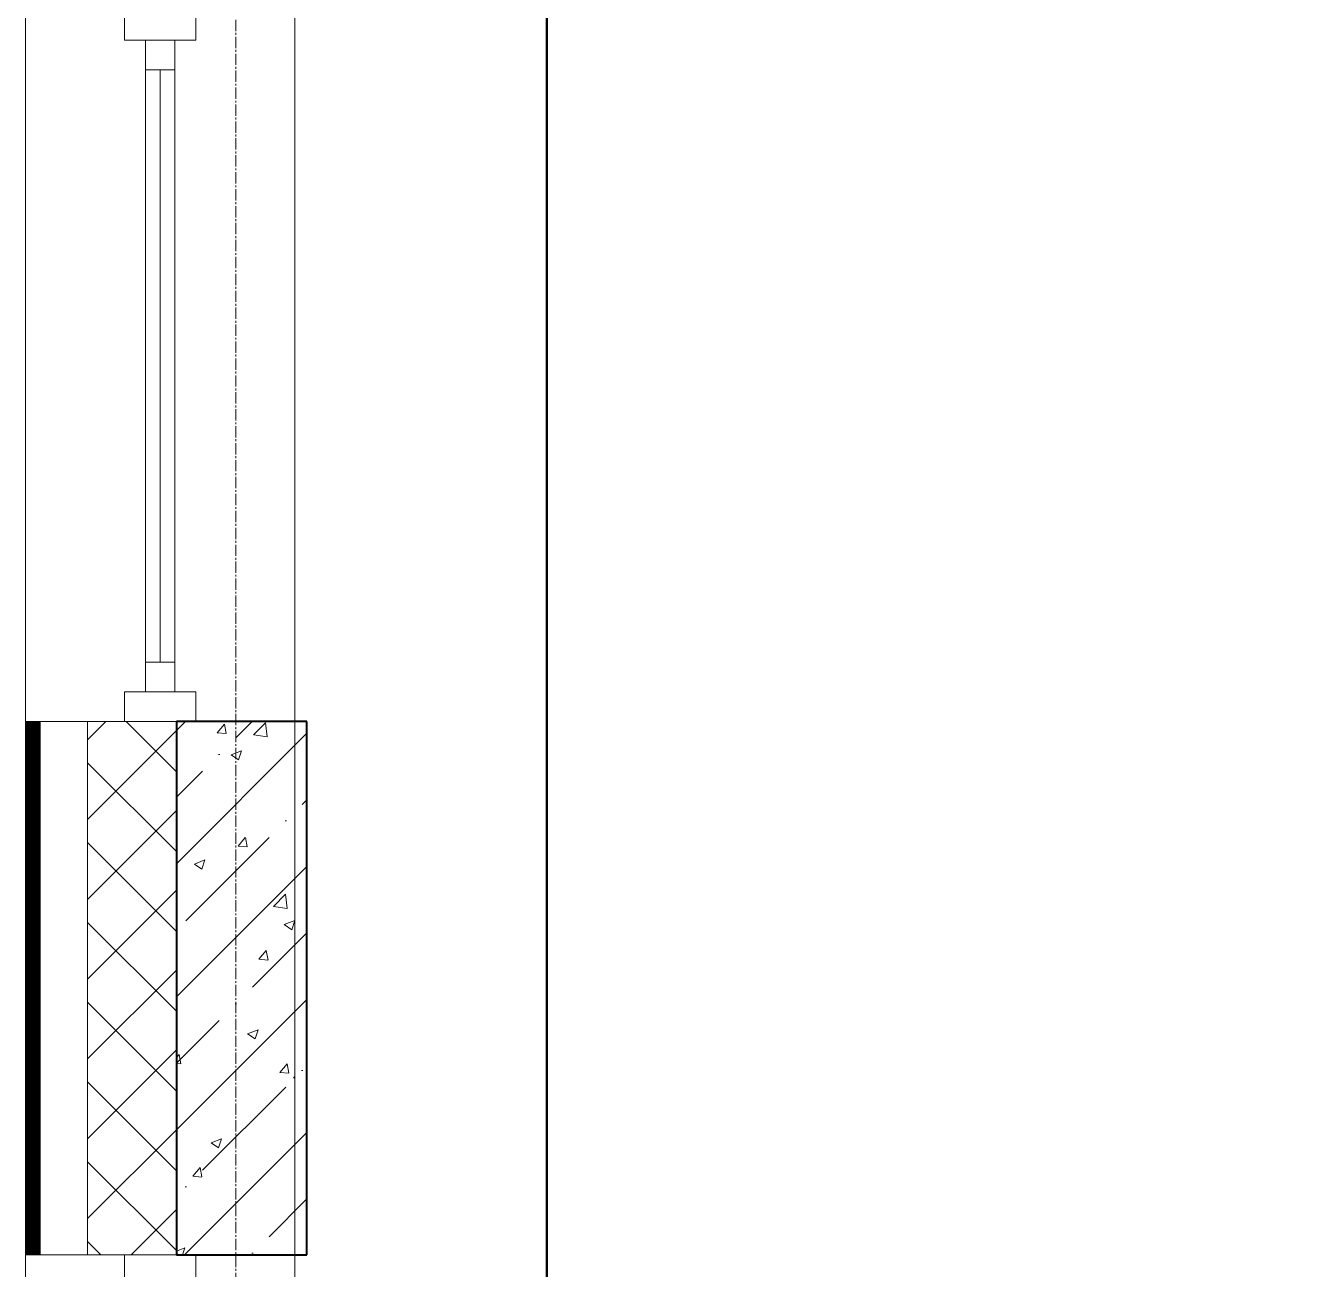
# Model space of a CAD drawing. Header units: millimetres. Extents: x -24360 to 609566, y -391049 to 148426.
# Drawn here: x -355 to 1785, y 40075 to 42175 of the extents above; entities that cross this region are included whole.
import ezdxf

# ---------------------------------------------------------------- set-up
doc = ezdxf.new("R2010")
doc.units = ezdxf.units.MM
doc.linetypes.add('CENTER2', pattern=[28.575, 19.05, -3.175, 3.175, -3.175])
doc.linetypes.add('HIDDEN2', pattern=[4.7625, 3.175, -1.5875])
for name, color, linetype, lineweight in [('A-Wall_Материал_Газоблок_Контур', 250, 'Continuous', 0), ('АР_Колонны', 70, 'Continuous', 30), ('АР_Окна', 4, 'Continuous', 5), ('АР_Стены ЖБ', 7, 'Continuous', 30), ('АР_Стены ПЕНОблок', 52, 'Continuous', 20), ('АР_Тонкая', 254, 'Continuous', 5), ('АР_Утеплитель', 31, 'Continuous', 0), ('АР_Штриховка', 8, 'Continuous', 0)]:
    doc.layers.add(name, color=color, linetype=linetype, lineweight=lineweight)
doc.layers.add('АР_Оси_РД_100', color=7, linetype='Continuous', lineweight=0, true_color=0x525252)
doc.layers.add('РД_Оси_100', color=7, linetype='Continuous', lineweight=0, true_color=0x525252)

# ---------------------------------------------------------------- blocks, each defined once
blk = doc.blocks.new('СОШ_2200_АР_ОСИ_М100_28.05.24')
at = {"layer": 'АР_Оси_РД_100', "linetype": 'CENTER2'}
blk.add_line((0, -6155), (0, 139938.679), dxfattribs=at)

msp = doc.modelspace()

# ---------------------------------------------------------------- hatches: boundary and pattern name
at = {"layer": 'АР_Штриховка', "linetype": 'Continuous', "lineweight": 5, "true_color": 0x000000}
h = msp.add_hatch(dxfattribs=at)
h.set_pattern_fill('ANSI35', color=18, scale=25, style=0)
h.paths.add_polyline_path([(-100, 40100), (120, 40100), (120, 41000), (-100, 41000)], flags=0)

# ---------------------------------------------------------------- linework, layer by layer
at = {"color": 2, "lineweight": 50}
msp.add_lwpolyline([(7340, 36400), (525, 36400), (525, 44884), (7340, 44884)], close=True, dxfattribs=at)
at = {"layer": 'A-Wall_Материал_Газоблок_Контур', "color": 18, "linetype": 'Continuous', "lineweight": 0, "true_color": 0x000000}
for p, q in [((-355, 42200), (-355, 41000)), ((100, 41000), (100, 42200)), ((-355, 40100), (-355, 36800)), ((100, 36800), (100, 40100))]:
    msp.add_line(p, q, dxfattribs=at)
at = {"layer": 'АР_Колонны', "color": 18, "linetype": 'HIDDEN2', "lineweight": 25, "true_color": 0x000000}
for p, q in [((-100, 41000), (120, 41000)), ((-100, 40100), (-100, 41000)), ((120, 41000), (120, 40100)), ((120, 40100), (-100, 40100))]:
    msp.add_line(p, q, dxfattribs=at)
at = {"layer": 'АР_Колонны', "color": 18, "linetype": 'Continuous', "lineweight": 30, "true_color": 0x000000}
for p, q in [((120, 41000), (-100, 41000)), ((-100, 41000), (-100, 40100)), ((120, 40100), (120, 41000)), ((-100, 40100), (120, 40100))]:
    msp.add_line(p, q, dxfattribs=at)
at = {"layer": 'АР_Окна', "color": 18, "linetype": 'Continuous', "lineweight": 5, "true_color": 0x000000}
for p, q in [((-355, 42200), (-355, 41000)), ((100, 42200), (100, 41000)), ((-152.5, 42100), (-102.5, 42100)), ((-127.5, 42100), (-127.5, 41100)), ((-152.5, 41100), (-102.5, 41100)), ((-355, 40100), (-355, 36800)), ((100, 40100), (100, 36800))]:
    msp.add_line(p, q, dxfattribs=at)
for points in [[(-67.5, 42150), (-67.5, 42200), (-187.5, 42200), (-187.5, 42150)], [(-152.5, 42150), (-102.5, 42150), (-102.5, 41050), (-152.5, 41050)], [(-67.5, 41050), (-67.5, 41000), (-187.5, 41000), (-187.5, 41050)], [(-67.5, 40050), (-67.5, 40100), (-187.5, 40100), (-187.5, 40050)]]:
    msp.add_lwpolyline(points, close=True, dxfattribs=at)
at = {"layer": 'АР_Стены ЖБ', "color": 18, "linetype": 'Continuous', "lineweight": 40, "true_color": 0x000000}
for p, q in [((120, 41000), (-100, 41000)), ((-100, 41000), (-100, 40100)), ((120, 40100), (120, 41000)), ((-100, 40100), (120, 40100))]:
    msp.add_line(p, q, dxfattribs=at)
at = {"layer": 'АР_Стены ПЕНОблок', "color": 18, "linetype": 'Continuous', "lineweight": 20, "true_color": 0x000000}
for p, q in [((100, 41000), (-100, 41000)), ((-100, 41000), (-100, 40100)), ((100, 40100), (100, 41000)), ((-100, 40100), (100, 40100))]:
    msp.add_line(p, q, dxfattribs=at)
at = {"layer": 'АР_Тонкая', "color": 18, "linetype": 'Continuous', "lineweight": 5, "true_color": 0x000000}
for p, q in [((-330, 41000), (-355, 41000)), ((-355, 41000), (-355, 40100)), ((-250, 41000), (-330, 41000)), ((-330, 41000), (-330, 40100)), ((-330, 40100), (-330, 41000)), ((-250, 40100), (-250, 41000)), ((-355, 40100), (-330, 40100)), ((-330, 40100), (-250, 40100))]:
    msp.add_line(p, q, dxfattribs=at)
at = {"layer": 'АР_Утеплитель', "color": 18, "linetype": 'Continuous', "lineweight": 0, "true_color": 0x000000}
for p, q in [((-100, 41000), (-250, 41000)), ((-250, 41000), (-250, 40100)), ((-100, 40100), (-100, 41000)), ((-250, 40100), (-100, 40100))]:
    msp.add_line(p, q, dxfattribs=at)
at = {"layer": 'АР_Штриховка', "color": 18, "linetype": 'Continuous', "lineweight": 0, "true_color": 0x000000}
for p, q in [((-355, 40999), (-330, 40999)), ((-355, 40998), (-330, 40998)), ((-355, 40997), (-330, 40997)), ((-355, 40996), (-330, 40996)), ((-355, 40995), (-330, 40995)), ((-355, 40994), (-330, 40994)), ((-355, 40993), (-330, 40993)), ((-355, 40992), (-330, 40992)), ((-355, 40991), (-330, 40991)), ((-355, 40990), (-330, 40990)), ((-355, 40989), (-330, 40989)), ((-355, 40988), (-330, 40988)), ((-355, 40987), (-330, 40987)), ((-355, 40986), (-330, 40986)), ((-355, 40985), (-330, 40985)), ((-250, 40969.376), (-219.376, 41000)), ((-250, 40834.672), (-100, 40984.672)), ((-100, 40915.264), (-184.736, 41000)), ((-31.31, 40980.951), (-19.065, 40995.544)), ((-16.03, 40979.64), (-18.967, 40995.562)), ((30.236, 40977.495), (50.02, 40998.114)), ((52.851, 40973.995), (50.045, 40998.117)), ((-355, 40984), (-330, 40984)), ((-355, 40983), (-330, 40983)), ((-355, 40982), (-330, 40982)), ((-355, 40981), (-330, 40981)), ((-355, 40980), (-330, 40980)), ((-355, 40979), (-330, 40979)), ((-355, 40978), (-330, 40978)), ((-355, 40977), (-330, 40977)), ((-355, 40976), (-330, 40976)), ((-355, 40975), (-330, 40975)), ((-355, 40974), (-330, 40974)), ((-355, 40973), (-330, 40973)), ((-355, 40972), (-330, 40972)), ((-355, 40971), (-330, 40971)), ((-355, 40970), (-330, 40970)), ((-355, 40969), (-330, 40969)), ((-355, 40968), (-330, 40968)), ((-355, 40967), (-330, 40967)), ((-355, 40966), (-330, 40966)), ((-355, 40965), (-330, 40965)), ((-355, 40964), (-330, 40964)), ((-355, 40963), (-330, 40963)), ((-31.31, 40980.95), (-16.128, 40979.622)), ((30.255, 40977.456), (52.845, 40973.952)), ((-355, 40962), (-330, 40962)), ((-355, 40961), (-330, 40961)), ((-355, 40960), (-330, 40960)), ((-355, 40959), (-330, 40959)), ((-355, 40958), (-330, 40958)), ((-355, 40957), (-330, 40957)), ((-355, 40956), (-330, 40956)), ((-355, 40955), (-330, 40955)), ((-355, 40954), (-330, 40954)), ((-355, 40953), (-330, 40953)), ((-355, 40952), (-330, 40952)), ((-355, 40951), (-330, 40951)), ((-355, 40950), (-330, 40950)), ((-355, 40949), (-330, 40949)), ((-355, 40948), (-330, 40948)), ((-355, 40947), (-330, 40947)), ((-355, 40946), (-330, 40946)), ((-355, 40945), (-330, 40945)), ((-355, 40944), (-330, 40944)), ((-355, 40943), (-330, 40943)), ((-355, 40942), (-330, 40942)), ((-7.898, 40943.747), (4.737, 40935.224)), ((-7.886, 40943.773), (9.899, 40950.6)), ((4.74, 40935.223), (9.891, 40950.572)), ((-355, 40941), (-330, 40941)), ((-355, 40940), (-330, 40940)), ((-355, 40939), (-330, 40939)), ((-355, 40938), (-330, 40938)), ((-355, 40937), (-330, 40937)), ((-355, 40936), (-330, 40936)), ((-355, 40935), (-330, 40935)), ((-355, 40934), (-330, 40934)), ((-355, 40933), (-330, 40933)), ((-355, 40932), (-330, 40932)), ((-355, 40931), (-330, 40931)), ((-355, 40930), (-330, 40930)), ((-355, 40929), (-330, 40929)), ((-355, 40928), (-330, 40928)), ((-355, 40927), (-330, 40927)), ((-355, 40926), (-330, 40926)), ((-355, 40925), (-330, 40925)), ((-355, 40924), (-330, 40924)), ((-355, 40923), (-330, 40923)), ((-355, 40922), (-330, 40922)), ((-355, 40921), (-330, 40921)), ((-100, 40780.56), (-250, 40930.56)), ((-355, 40920), (-330, 40920)), ((-355, 40919), (-330, 40919)), ((-355, 40918), (-330, 40918)), ((-355, 40917), (-330, 40917)), ((-355, 40916), (-330, 40916)), ((-355, 40915), (-330, 40915)), ((-355, 40914), (-330, 40914)), ((-355, 40913), (-330, 40913)), ((-355, 40912), (-330, 40912)), ((-355, 40911), (-330, 40911)), ((-355, 40910), (-330, 40910)), ((-355, 40909), (-330, 40909)), ((-355, 40908), (-330, 40908)), ((-355, 40907), (-330, 40907)), ((-355, 40906), (-330, 40906)), ((-355, 40905), (-330, 40905)), ((-355, 40904), (-330, 40904)), ((-355, 40903), (-330, 40903)), ((-355, 40902), (-330, 40902)), ((-355, 40901), (-330, 40901)), ((-355, 40900), (-330, 40900)), ((-355, 40899), (-330, 40899)), ((-355, 40898), (-330, 40898)), ((-355, 40897), (-330, 40897)), ((-355, 40896), (-330, 40896)), ((-355, 40895), (-330, 40895)), ((-355, 40894), (-330, 40894)), ((-355, 40893), (-330, 40893)), ((-355, 40892), (-330, 40892)), ((-355, 40891), (-330, 40891)), ((-355, 40890), (-330, 40890)), ((-355, 40889), (-330, 40889)), ((-355, 40888), (-330, 40888)), ((-355, 40887), (-330, 40887)), ((-355, 40886), (-330, 40886)), ((-355, 40885), (-330, 40885)), ((-355, 40884), (-330, 40884)), ((-355, 40883), (-330, 40883)), ((-355, 40882), (-330, 40882)), ((-355, 40881), (-330, 40881)), ((-355, 40880), (-330, 40880)), ((-355, 40879), (-330, 40879)), ((-355, 40878), (-330, 40878)), ((-355, 40877), (-330, 40877)), ((-355, 40876), (-330, 40876)), ((-355, 40875), (-330, 40875)), ((-355, 40874), (-330, 40874)), ((-355, 40873), (-330, 40873)), ((-355, 40872), (-330, 40872)), ((-355, 40871), (-330, 40871)), ((-355, 40870), (-330, 40870)), ((-355, 40869), (-330, 40869)), ((-355, 40868), (-330, 40868)), ((-355, 40867), (-330, 40867)), ((-355, 40866), (-330, 40866)), ((-355, 40865), (-330, 40865)), ((-355, 40864), (-330, 40864)), ((-355, 40863), (-330, 40863)), ((-355, 40862), (-330, 40862)), ((-355, 40861), (-330, 40861)), ((-355, 40860), (-330, 40860)), ((-355, 40859), (-330, 40859)), ((-355, 40858), (-330, 40858)), ((-355, 40857), (-330, 40857)), ((-355, 40856), (-330, 40856)), ((-355, 40855), (-330, 40855)), ((-355, 40854), (-330, 40854)), ((-355, 40853), (-330, 40853)), ((-355, 40852), (-330, 40852)), ((-355, 40851), (-330, 40851)), ((-355, 40850), (-330, 40850)), ((-355, 40849), (-330, 40849)), ((-355, 40848), (-330, 40848)), ((-355, 40847), (-330, 40847)), ((-355, 40846), (-330, 40846)), ((-355, 40845), (-330, 40845)), ((-355, 40844), (-330, 40844)), ((-355, 40843), (-330, 40843)), ((-355, 40842), (-330, 40842)), ((-355, 40841), (-330, 40841)), ((-355, 40840), (-330, 40840)), ((-355, 40839), (-330, 40839)), ((-355, 40838), (-330, 40838)), ((-355, 40837), (-330, 40837)), ((-355, 40836), (-330, 40836)), ((-355, 40835), (-330, 40835)), ((-250, 40699.968), (-100, 40849.968)), ((-355, 40834), (-330, 40834)), ((-355, 40833), (-330, 40833)), ((-355, 40832), (-330, 40832)), ((-355, 40831), (-330, 40831)), ((-355, 40830), (-330, 40830)), ((-355, 40829), (-330, 40829)), ((-355, 40828), (-330, 40828)), ((-355, 40827), (-330, 40827)), ((-355, 40826), (-330, 40826)), ((-355, 40825), (-330, 40825)), ((-355, 40824), (-330, 40824)), ((-355, 40823), (-330, 40823)), ((-355, 40822), (-330, 40822)), ((-355, 40821), (-330, 40821)), ((-355, 40820), (-330, 40820)), ((-355, 40819), (-330, 40819)), ((-355, 40818), (-330, 40818)), ((-355, 40817), (-330, 40817)), ((-355, 40816), (-330, 40816)), ((-355, 40815), (-330, 40815)), ((-355, 40814), (-330, 40814)), ((-355, 40813), (-330, 40813)), ((-355, 40812), (-330, 40812)), ((-355, 40811), (-330, 40811)), ((-355, 40810), (-330, 40810)), ((-355, 40809), (-330, 40809)), ((-355, 40808), (-330, 40808)), ((-355, 40807), (-330, 40807)), ((-355, 40806), (-330, 40806)), ((-355, 40805), (-330, 40805)), ((-355, 40804), (-330, 40804)), ((-355, 40803), (-330, 40803)), ((-355, 40802), (-330, 40802)), ((-355, 40801), (-330, 40801)), ((-355, 40800), (-330, 40800)), ((-355, 40799), (-330, 40799)), ((-355, 40798), (-330, 40798)), ((-355, 40797), (-330, 40797)), ((-355, 40796), (-330, 40796)), ((-355, 40795), (-330, 40795)), ((-355, 40794), (-330, 40794)), ((-355, 40793), (-330, 40793)), ((-355, 40792), (-330, 40792)), ((-100, 40645.856), (-250, 40795.856)), ((3.934, 40789.894), (16.179, 40804.487)), ((19.213, 40788.583), (16.276, 40804.505)), ((-355, 40791), (-330, 40791)), ((-355, 40790), (-330, 40790)), ((-355, 40789), (-330, 40789)), ((-355, 40788), (-330, 40788)), ((-355, 40787), (-330, 40787)), ((-355, 40786), (-330, 40786)), ((-355, 40785), (-330, 40785)), ((-355, 40784), (-330, 40784)), ((-355, 40783), (-330, 40783)), ((-355, 40782), (-330, 40782)), ((-355, 40781), (-330, 40781)), ((-355, 40780), (-330, 40780)), ((-355, 40779), (-330, 40779)), ((-355, 40778), (-330, 40778)), ((-355, 40777), (-330, 40777)), ((-355, 40776), (-330, 40776)), ((-355, 40775), (-330, 40775)), ((-355, 40774), (-330, 40774)), ((-355, 40773), (-330, 40773)), ((-355, 40772), (-330, 40772)), ((-355, 40771), (-330, 40771)), ((3.934, 40789.894), (19.116, 40788.565)), ((-355, 40770), (-330, 40770)), ((-355, 40769), (-330, 40769)), ((-355, 40768), (-330, 40768)), ((-355, 40767), (-330, 40767)), ((-355, 40766), (-330, 40766)), ((-355, 40765), (-330, 40765)), ((-355, 40764), (-330, 40764)), ((-355, 40763), (-330, 40763)), ((-355, 40762), (-330, 40762)), ((-355, 40761), (-330, 40761)), ((-355, 40760), (-330, 40760)), ((-355, 40759), (-330, 40759)), ((-355, 40758), (-330, 40758)), ((-355, 40757), (-330, 40757)), ((-355, 40756), (-330, 40756)), ((-355, 40755), (-330, 40755)), ((-355, 40754), (-330, 40754)), ((-355, 40753), (-330, 40753)), ((-355, 40752), (-330, 40752)), ((-355, 40751), (-330, 40751)), ((-355, 40750), (-330, 40750)), ((-355, 40749), (-330, 40749)), ((-69.7, 40759.559), (-57.065, 40751.036)), ((-69.688, 40759.585), (-51.903, 40766.412)), ((-57.062, 40751.035), (-51.911, 40766.384)), ((-355, 40748), (-330, 40748)), ((-355, 40747), (-330, 40747)), ((-355, 40746), (-330, 40746)), ((-355, 40745), (-330, 40745)), ((-355, 40744), (-330, 40744)), ((-355, 40743), (-330, 40743)), ((-355, 40742), (-330, 40742)), ((-355, 40741), (-330, 40741)), ((-355, 40740), (-330, 40740)), ((-355, 40739), (-330, 40739)), ((-355, 40738), (-330, 40738)), ((-355, 40737), (-330, 40737)), ((-355, 40736), (-330, 40736)), ((-355, 40735), (-330, 40735)), ((-355, 40734), (-330, 40734)), ((-355, 40733), (-330, 40733)), ((-355, 40732), (-330, 40732)), ((-355, 40731), (-330, 40731)), ((-355, 40730), (-330, 40730)), ((-355, 40729), (-330, 40729)), ((-355, 40728), (-330, 40728)), ((-355, 40727), (-330, 40727)), ((-355, 40726), (-330, 40726)), ((-355, 40725), (-330, 40725)), ((-355, 40724), (-330, 40724)), ((-355, 40723), (-330, 40723)), ((-355, 40722), (-330, 40722)), ((-355, 40721), (-330, 40721)), ((-355, 40720), (-330, 40720)), ((-355, 40719), (-330, 40719)), ((-355, 40718), (-330, 40718)), ((-355, 40717), (-330, 40717)), ((-355, 40716), (-330, 40716)), ((-355, 40715), (-330, 40715)), ((-355, 40714), (-330, 40714)), ((-355, 40713), (-330, 40713)), ((-355, 40712), (-330, 40712)), ((-355, 40711), (-330, 40711)), ((-355, 40710), (-330, 40710)), ((-355, 40709), (-330, 40709)), ((-355, 40708), (-330, 40708)), ((-355, 40707), (-330, 40707)), ((-355, 40706), (-330, 40706)), ((-250, 40565.264), (-100, 40715.264)), ((63.911, 40688.027), (83.695, 40708.646)), ((86.526, 40684.526), (83.72, 40708.649)), ((-355, 40705), (-330, 40705)), ((-355, 40704), (-330, 40704)), ((-355, 40703), (-330, 40703)), ((-355, 40702), (-330, 40702)), ((-355, 40701), (-330, 40701)), ((-355, 40700), (-330, 40700)), ((-355, 40699), (-330, 40699)), ((-355, 40698), (-330, 40698)), ((-355, 40697), (-330, 40697)), ((-355, 40696), (-330, 40696)), ((-355, 40695), (-330, 40695)), ((-355, 40694), (-330, 40694)), ((-355, 40693), (-330, 40693)), ((-355, 40692), (-330, 40692)), ((-355, 40691), (-330, 40691)), ((-355, 40690), (-330, 40690)), ((-355, 40689), (-330, 40689)), ((-355, 40688), (-330, 40688)), ((-355, 40687), (-330, 40687)), ((-355, 40686), (-330, 40686)), ((-355, 40685), (-330, 40685)), ((63.93, 40687.988), (86.519, 40684.484)), ((-355, 40684), (-330, 40684)), ((-355, 40683), (-330, 40683)), ((-355, 40682), (-330, 40682)), ((-355, 40681), (-330, 40681)), ((-355, 40680), (-330, 40680)), ((-355, 40679), (-330, 40679)), ((-355, 40678), (-330, 40678)), ((-355, 40677), (-330, 40677)), ((-355, 40676), (-330, 40676)), ((-355, 40675), (-330, 40675)), ((-355, 40674), (-330, 40674)), ((-355, 40673), (-330, 40673)), ((-355, 40672), (-330, 40672)), ((-355, 40671), (-330, 40671)), ((-355, 40670), (-330, 40670)), ((-355, 40669), (-330, 40669)), ((-355, 40668), (-330, 40668)), ((-355, 40667), (-330, 40667)), ((-355, 40666), (-330, 40666)), ((-355, 40665), (-330, 40665)), ((-355, 40664), (-330, 40664)), ((81.926, 40657.32), (99.711, 40664.146)), ((94.553, 40648.77), (99.703, 40664.119)), ((-355, 40663), (-330, 40663)), ((-355, 40662), (-330, 40662)), ((-355, 40661), (-330, 40661)), ((-355, 40660), (-330, 40660)), ((-355, 40659), (-330, 40659)), ((-355, 40658), (-330, 40658)), ((-355, 40657), (-330, 40657)), ((-355, 40656), (-330, 40656)), ((-355, 40655), (-330, 40655)), ((-355, 40654), (-330, 40654)), ((-355, 40653), (-330, 40653)), ((-355, 40652), (-330, 40652)), ((-355, 40651), (-330, 40651)), ((-355, 40650), (-330, 40650)), ((-355, 40649), (-330, 40649)), ((-355, 40648), (-330, 40648)), ((-355, 40647), (-330, 40647)), ((-355, 40646), (-330, 40646)), ((-355, 40645), (-330, 40645)), ((-355, 40644), (-330, 40644)), ((-355, 40643), (-330, 40643)), ((-355, 40642), (-330, 40642)), ((-100, 40511.153), (-250, 40661.153)), ((81.915, 40657.293), (94.549, 40648.771)), ((-355, 40641), (-330, 40641)), ((-355, 40640), (-330, 40640)), ((-355, 40639), (-330, 40639)), ((-355, 40638), (-330, 40638)), ((-355, 40637), (-330, 40637)), ((-355, 40636), (-330, 40636)), ((-355, 40635), (-330, 40635)), ((-355, 40634), (-330, 40634)), ((-355, 40633), (-330, 40633)), ((-355, 40632), (-330, 40632)), ((-355, 40631), (-330, 40631)), ((-355, 40630), (-330, 40630)), ((-355, 40629), (-330, 40629)), ((-355, 40628), (-330, 40628)), ((-355, 40627), (-330, 40627)), ((-355, 40626), (-330, 40626)), ((-355, 40625), (-330, 40625)), ((-355, 40624), (-330, 40624)), ((-355, 40623), (-330, 40623)), ((-355, 40622), (-330, 40622)), ((-355, 40621), (-330, 40621)), ((-355, 40620), (-330, 40620)), ((-355, 40619), (-330, 40619)), ((-355, 40618), (-330, 40618)), ((-355, 40617), (-330, 40617)), ((-355, 40616), (-330, 40616)), ((-355, 40615), (-330, 40615)), ((-355, 40614), (-330, 40614)), ((-355, 40613), (-330, 40613)), ((-355, 40612), (-330, 40612)), ((-355, 40611), (-330, 40611)), ((-355, 40610), (-330, 40610)), ((-355, 40609), (-330, 40609)), ((-355, 40608), (-330, 40608)), ((-355, 40607), (-330, 40607)), ((-355, 40606), (-330, 40606)), ((-355, 40605), (-330, 40605)), ((-355, 40604), (-330, 40604)), ((-355, 40603), (-330, 40603)), ((-355, 40602), (-330, 40602)), ((-355, 40601), (-330, 40601)), ((-355, 40600), (-330, 40600)), ((-355, 40599), (-330, 40599)), ((39.177, 40598.837), (51.422, 40613.43)), ((54.456, 40597.526), (51.519, 40613.448)), ((-355, 40598), (-330, 40598)), ((-355, 40597), (-330, 40597)), ((-355, 40596), (-330, 40596)), ((-355, 40595), (-330, 40595)), ((-355, 40594), (-330, 40594)), ((-355, 40593), (-330, 40593)), ((-355, 40592), (-330, 40592)), ((-355, 40591), (-330, 40591)), ((-355, 40590), (-330, 40590)), ((-355, 40589), (-330, 40589)), ((-355, 40588), (-330, 40588)), ((-355, 40587), (-330, 40587)), ((-355, 40586), (-330, 40586)), ((-355, 40585), (-330, 40585)), ((-355, 40584), (-330, 40584)), ((-355, 40583), (-330, 40583)), ((-355, 40582), (-330, 40582)), ((-355, 40581), (-330, 40581)), ((-355, 40580), (-330, 40580)), ((-355, 40579), (-330, 40579)), ((-355, 40578), (-330, 40578)), ((-250, 40430.56), (-100, 40580.56)), ((39.177, 40598.837), (54.359, 40597.508)), ((-355, 40577), (-330, 40577)), ((-355, 40576), (-330, 40576)), ((-355, 40575), (-330, 40575)), ((-355, 40574), (-330, 40574)), ((-355, 40573), (-330, 40573)), ((-355, 40572), (-330, 40572)), ((-355, 40571), (-330, 40571)), ((-355, 40570), (-330, 40570)), ((-355, 40569), (-330, 40569)), ((-355, 40568), (-330, 40568)), ((-355, 40567), (-330, 40567)), ((-355, 40566), (-330, 40566)), ((-355, 40565), (-330, 40565)), ((-355, 40564), (-330, 40564)), ((-355, 40563), (-330, 40563)), ((-355, 40562), (-330, 40562)), ((-355, 40561), (-330, 40561)), ((-355, 40560), (-330, 40560)), ((-355, 40559), (-330, 40559)), ((-355, 40558), (-330, 40558)), ((-355, 40557), (-330, 40557)), ((-355, 40556), (-330, 40556)), ((-355, 40555), (-330, 40555)), ((-355, 40554), (-330, 40554)), ((-355, 40553), (-330, 40553)), ((-355, 40552), (-330, 40552)), ((-355, 40551), (-330, 40551)), ((-355, 40550), (-330, 40550)), ((-355, 40549), (-330, 40549)), ((-355, 40548), (-330, 40548)), ((-355, 40547), (-330, 40547)), ((-355, 40546), (-330, 40546)), ((-355, 40545), (-330, 40545)), ((-355, 40544), (-330, 40544)), ((-355, 40543), (-330, 40543)), ((-355, 40542), (-330, 40542)), ((-355, 40541), (-330, 40541)), ((-355, 40540), (-330, 40540)), ((-355, 40539), (-330, 40539)), ((-355, 40538), (-330, 40538)), ((-355, 40537), (-330, 40537)), ((-355, 40536), (-330, 40536)), ((-355, 40535), (-330, 40535)), ((-355, 40534), (-330, 40534)), ((-355, 40533), (-330, 40533)), ((-355, 40532), (-330, 40532)), ((-355, 40531), (-330, 40531)), ((-355, 40530), (-330, 40530)), ((-355, 40529), (-330, 40529)), ((-355, 40528), (-330, 40528)), ((-355, 40527), (-330, 40527)), ((-355, 40526), (-330, 40526)), ((-355, 40525), (-330, 40525)), ((-355, 40524), (-330, 40524)), ((-355, 40523), (-330, 40523)), ((-355, 40522), (-330, 40522)), ((-355, 40521), (-330, 40521)), ((-355, 40520), (-330, 40520)), ((-355, 40519), (-330, 40519)), ((-355, 40518), (-330, 40518)), ((-355, 40517), (-330, 40517)), ((-355, 40516), (-330, 40516)), ((-355, 40515), (-330, 40515)), ((-355, 40514), (-330, 40514)), ((-100, 40376.449), (-250, 40526.449)), ((-355, 40513), (-330, 40513)), ((-355, 40512), (-330, 40512)), ((-355, 40511), (-330, 40511)), ((-355, 40510), (-330, 40510)), ((-355, 40509), (-330, 40509)), ((-355, 40508), (-330, 40508)), ((-355, 40507), (-330, 40507)), ((-355, 40506), (-330, 40506)), ((-355, 40505), (-330, 40505)), ((-355, 40504), (-330, 40504)), ((-355, 40503), (-330, 40503)), ((-355, 40502), (-330, 40502)), ((-355, 40501), (-330, 40501)), ((-355, 40500), (-330, 40500)), ((-355, 40499), (-330, 40499)), ((-355, 40498), (-330, 40498)), ((-355, 40497), (-330, 40497)), ((-355, 40496), (-330, 40496)), ((-355, 40495), (-330, 40495)), ((-355, 40494), (-330, 40494)), ((-355, 40493), (-330, 40493)), ((-355, 40492), (-330, 40492)), ((-355, 40491), (-330, 40491)), ((-355, 40490), (-330, 40490)), ((-355, 40489), (-330, 40489)), ((-355, 40488), (-330, 40488)), ((-355, 40487), (-330, 40487)), ((-355, 40486), (-330, 40486)), ((-355, 40485), (-330, 40485)), ((-355, 40484), (-330, 40484)), ((-355, 40483), (-330, 40483)), ((-355, 40482), (-330, 40482)), ((-355, 40481), (-330, 40481)), ((-355, 40480), (-330, 40480)), ((-355, 40479), (-330, 40479)), ((-355, 40478), (-330, 40478)), ((-355, 40477), (-330, 40477)), ((-355, 40476), (-330, 40476)), ((-355, 40475), (-330, 40475)), ((-355, 40474), (-330, 40474)), ((-355, 40473), (-330, 40473)), ((-355, 40472), (-330, 40472)), ((-355, 40471), (-330, 40471)), ((20.113, 40473.105), (32.747, 40464.583)), ((20.124, 40473.131), (37.909, 40479.958)), ((32.751, 40464.582), (37.901, 40479.931)), ((-355, 40470), (-330, 40470)), ((-355, 40469), (-330, 40469)), ((-355, 40468), (-330, 40468)), ((-355, 40467), (-330, 40467)), ((-355, 40466), (-330, 40466)), ((-355, 40465), (-330, 40465)), ((-355, 40464), (-330, 40464)), ((-355, 40463), (-330, 40463)), ((-355, 40462), (-330, 40462)), ((-355, 40461), (-330, 40461)), ((-355, 40460), (-330, 40460)), ((-355, 40459), (-330, 40459)), ((-355, 40458), (-330, 40458)), ((-355, 40457), (-330, 40457)), ((-355, 40456), (-330, 40456)), ((-355, 40455), (-330, 40455)), ((-355, 40454), (-330, 40454)), ((-355, 40453), (-330, 40453)), ((-355, 40452), (-330, 40452)), ((-355, 40451), (-330, 40451)), ((-355, 40450), (-330, 40450)), ((-355, 40449), (-330, 40449)), ((-355, 40448), (-330, 40448)), ((-355, 40447), (-330, 40447)), ((-355, 40446), (-330, 40446)), ((-355, 40445), (-330, 40445)), ((-355, 40444), (-330, 40444)), ((-355, 40443), (-330, 40443)), ((-355, 40442), (-330, 40442)), ((-355, 40441), (-330, 40441)), ((-355, 40440), (-330, 40440)), ((-355, 40439), (-330, 40439)), ((-355, 40438), (-330, 40438)), ((-355, 40437), (-330, 40437)), ((-355, 40436), (-330, 40436)), ((-355, 40435), (-330, 40435)), ((-355, 40434), (-330, 40434)), ((-355, 40433), (-330, 40433)), ((-355, 40432), (-330, 40432)), ((-355, 40431), (-330, 40431)), ((-355, 40430), (-330, 40430)), ((-355, 40429), (-330, 40429)), ((-355, 40428), (-330, 40428)), ((-250, 40295.856), (-100, 40445.856)), ((-100, 40432.972), (-95.519, 40438.312)), ((-92.485, 40422.408), (-95.422, 40438.33)), ((-355, 40427), (-330, 40427)), ((-355, 40426), (-330, 40426)), ((-355, 40425), (-330, 40425)), ((-355, 40424), (-330, 40424)), ((-355, 40423), (-330, 40423)), ((-355, 40422), (-330, 40422)), ((-355, 40421), (-330, 40421)), ((-355, 40420), (-330, 40420)), ((-355, 40419), (-330, 40419)), ((-355, 40418), (-330, 40418)), ((-355, 40417), (-330, 40417)), ((-355, 40416), (-330, 40416)), ((-355, 40415), (-330, 40415)), ((-355, 40414), (-330, 40414)), ((-355, 40413), (-330, 40413)), ((-355, 40412), (-330, 40412)), ((-355, 40411), (-330, 40411)), ((-355, 40410), (-330, 40410)), ((-355, 40409), (-330, 40409)), ((-355, 40408), (-330, 40408)), ((-355, 40407), (-330, 40407)), ((-100, 40423.04), (-92.582, 40422.391)), ((74.42, 40407.78), (86.666, 40422.373)), ((74.42, 40407.78), (89.602, 40406.452)), ((89.699, 40406.469), (86.762, 40422.391)), ((-355, 40406), (-330, 40406)), ((-355, 40405), (-330, 40405)), ((-355, 40404), (-330, 40404)), ((-355, 40403), (-330, 40403)), ((-355, 40402), (-330, 40402)), ((-355, 40401), (-330, 40401)), ((-355, 40400), (-330, 40400)), ((-355, 40399), (-330, 40399)), ((-355, 40398), (-330, 40398)), ((-355, 40397), (-330, 40397)), ((-355, 40396), (-330, 40396)), ((-355, 40395), (-330, 40395)), ((-355, 40394), (-330, 40394)), ((-355, 40393), (-330, 40393)), ((-355, 40392), (-330, 40392)), ((-355, 40391), (-330, 40391)), ((-355, 40390), (-330, 40390)), ((-355, 40389), (-330, 40389)), ((-355, 40388), (-330, 40388)), ((-355, 40387), (-330, 40387)), ((-355, 40386), (-330, 40386)), ((-355, 40385), (-330, 40385)), ((-100, 40241.745), (-250, 40391.745)), ((97.586, 40398.558), (100, 40401.074)), ((97.604, 40398.519), (100, 40398.148)), ((-355, 40384), (-330, 40384)), ((-355, 40383), (-330, 40383)), ((-355, 40382), (-330, 40382)), ((-355, 40381), (-330, 40381)), ((-355, 40380), (-330, 40380)), ((-355, 40379), (-330, 40379)), ((-355, 40378), (-330, 40378)), ((-355, 40377), (-330, 40377)), ((-355, 40376), (-330, 40376)), ((-355, 40375), (-330, 40375)), ((-355, 40374), (-330, 40374)), ((-355, 40373), (-330, 40373)), ((-355, 40372), (-330, 40372)), ((-355, 40371), (-330, 40371)), ((-355, 40370), (-330, 40370)), ((-355, 40369), (-330, 40369)), ((-355, 40368), (-330, 40368)), ((-355, 40367), (-330, 40367)), ((-355, 40366), (-330, 40366)), ((-355, 40365), (-330, 40365)), ((-355, 40364), (-330, 40364)), ((-355, 40363), (-330, 40363)), ((-355, 40362), (-330, 40362)), ((-355, 40361), (-330, 40361)), ((-355, 40360), (-330, 40360)), ((-355, 40359), (-330, 40359)), ((-355, 40358), (-330, 40358)), ((-355, 40357), (-330, 40357)), ((-355, 40356), (-330, 40356)), ((-355, 40355), (-330, 40355)), ((-355, 40354), (-330, 40354)), ((-355, 40353), (-330, 40353)), ((-355, 40352), (-330, 40352)), ((-355, 40351), (-330, 40351)), ((-355, 40350), (-330, 40350)), ((-355, 40349), (-330, 40349)), ((-355, 40348), (-330, 40348)), ((-355, 40347), (-330, 40347)), ((-355, 40346), (-330, 40346)), ((-355, 40345), (-330, 40345)), ((-355, 40344), (-330, 40344)), ((-355, 40343), (-330, 40343)), ((-355, 40342), (-330, 40342)), ((-355, 40341), (-330, 40341)), ((-355, 40340), (-330, 40340)), ((-355, 40339), (-330, 40339)), ((-355, 40338), (-330, 40338)), ((-355, 40337), (-330, 40337)), ((-355, 40336), (-330, 40336)), ((-355, 40335), (-330, 40335)), ((-355, 40334), (-330, 40334)), ((-355, 40333), (-330, 40333)), ((-355, 40332), (-330, 40332)), ((-355, 40331), (-330, 40331)), ((-355, 40330), (-330, 40330)), ((-355, 40329), (-330, 40329)), ((-355, 40328), (-330, 40328)), ((-355, 40327), (-330, 40327)), ((-355, 40326), (-330, 40326)), ((-355, 40325), (-330, 40325)), ((-355, 40324), (-330, 40324)), ((-355, 40323), (-330, 40323)), ((-355, 40322), (-330, 40322)), ((-355, 40321), (-330, 40321)), ((-355, 40320), (-330, 40320)), ((-355, 40319), (-330, 40319)), ((-355, 40318), (-330, 40318)), ((-355, 40317), (-330, 40317)), ((-355, 40316), (-330, 40316)), ((-355, 40315), (-330, 40315)), ((-355, 40314), (-330, 40314)), ((-355, 40313), (-330, 40313)), ((-355, 40312), (-330, 40312)), ((-355, 40311), (-330, 40311)), ((-355, 40310), (-330, 40310)), ((-355, 40309), (-330, 40309)), ((-355, 40308), (-330, 40308)), ((-355, 40307), (-330, 40307)), ((-355, 40306), (-330, 40306)), ((-355, 40305), (-330, 40305)), ((-355, 40304), (-330, 40304)), ((-355, 40303), (-330, 40303)), ((-355, 40302), (-330, 40302)), ((-355, 40301), (-330, 40301)), ((-355, 40300), (-330, 40300)), ((-250, 40161.153), (-100, 40311.153)), ((-355, 40299), (-330, 40299)), ((-355, 40298), (-330, 40298)), ((-355, 40297), (-330, 40297)), ((-355, 40296), (-330, 40296)), ((-355, 40295), (-330, 40295)), ((-355, 40294), (-330, 40294)), ((-355, 40293), (-330, 40293)), ((-355, 40292), (-330, 40292)), ((-355, 40291), (-330, 40291)), ((-355, 40290), (-330, 40290)), ((-355, 40289), (-330, 40289)), ((-355, 40288), (-330, 40288)), ((-355, 40287), (-330, 40287)), ((-355, 40286), (-330, 40286)), ((-355, 40285), (-330, 40285)), ((-355, 40284), (-330, 40284)), ((-355, 40283), (-330, 40283)), ((-355, 40282), (-330, 40282)), ((-355, 40281), (-330, 40281)), ((-355, 40280), (-330, 40280)), ((-355, 40279), (-330, 40279)), ((-355, 40278), (-330, 40278)), ((-41.69, 40288.917), (-29.055, 40280.395)), ((-41.678, 40288.943), (-23.893, 40295.77)), ((-29.051, 40280.394), (-23.901, 40295.743)), ((-355, 40277), (-330, 40277)), ((-355, 40276), (-330, 40276)), ((-355, 40275), (-330, 40275)), ((-355, 40274), (-330, 40274)), ((-355, 40273), (-330, 40273)), ((-355, 40272), (-330, 40272)), ((-355, 40271), (-330, 40271)), ((-355, 40270), (-330, 40270)), ((-355, 40269), (-330, 40269)), ((-355, 40268), (-330, 40268)), ((-355, 40267), (-330, 40267)), ((-355, 40266), (-330, 40266)), ((-355, 40265), (-330, 40265)), ((-355, 40264), (-330, 40264)), ((-355, 40263), (-330, 40263)), ((-355, 40262), (-330, 40262)), ((-355, 40261), (-330, 40261)), ((-355, 40260), (-330, 40260)), ((-355, 40259), (-330, 40259)), ((-355, 40258), (-330, 40258)), ((-355, 40257), (-330, 40257)), ((-100, 40107.041), (-250, 40257.041)), ((-355, 40256), (-330, 40256)), ((-355, 40255), (-330, 40255)), ((-355, 40254), (-330, 40254)), ((-355, 40253), (-330, 40253)), ((-355, 40252), (-330, 40252)), ((-355, 40251), (-330, 40251)), ((-355, 40250), (-330, 40250)), ((-355, 40249), (-330, 40249)), ((-355, 40248), (-330, 40248)), ((-355, 40247), (-330, 40247)), ((-355, 40246), (-330, 40246)), ((-355, 40245), (-330, 40245)), ((-355, 40244), (-330, 40244)), ((-355, 40243), (-330, 40243)), ((-355, 40242), (-330, 40242)), ((-355, 40241), (-330, 40241)), ((-355, 40240), (-330, 40240)), ((-355, 40239), (-330, 40239)), ((-355, 40238), (-330, 40238)), ((-355, 40237), (-330, 40237)), ((-355, 40236), (-330, 40236)), ((-72.521, 40232.662), (-60.276, 40247.256)), ((-57.243, 40231.352), (-60.18, 40247.273)), ((-355, 40235), (-330, 40235)), ((-355, 40234), (-330, 40234)), ((-355, 40233), (-330, 40233)), ((-355, 40232), (-330, 40232)), ((-355, 40231), (-330, 40231)), ((-355, 40230), (-330, 40230)), ((-355, 40229), (-330, 40229)), ((-355, 40228), (-330, 40228)), ((-355, 40227), (-330, 40227)), ((-355, 40226), (-330, 40226)), ((-355, 40225), (-330, 40225)), ((-355, 40224), (-330, 40224)), ((-355, 40223), (-330, 40223)), ((-355, 40222), (-330, 40222)), ((-355, 40221), (-330, 40221)), ((-355, 40220), (-330, 40220)), ((-355, 40219), (-330, 40219)), ((-355, 40218), (-330, 40218)), ((-355, 40217), (-330, 40217)), ((-355, 40216), (-330, 40216)), ((-355, 40215), (-330, 40215)), ((-355, 40214), (-330, 40214)), ((-72.521, 40232.662), (-57.339, 40231.334)), ((-355, 40213), (-330, 40213)), ((-355, 40212), (-330, 40212)), ((-355, 40211), (-330, 40211)), ((-355, 40210), (-330, 40210)), ((-355, 40209), (-330, 40209)), ((-355, 40208), (-330, 40208)), ((-355, 40207), (-330, 40207)), ((-355, 40206), (-330, 40206)), ((-355, 40205), (-330, 40205)), ((-355, 40204), (-330, 40204)), ((-355, 40203), (-330, 40203)), ((-355, 40202), (-330, 40202)), ((-355, 40201), (-330, 40201)), ((-355, 40200), (-330, 40200)), ((-355, 40199), (-330, 40199)), ((-355, 40198), (-330, 40198)), ((-355, 40197), (-330, 40197)), ((-355, 40196), (-330, 40196)), ((-355, 40195), (-330, 40195)), ((-355, 40194), (-330, 40194)), ((-355, 40193), (-330, 40193)), ((-355, 40192), (-330, 40192)), ((-355, 40191), (-330, 40191)), ((-355, 40190), (-330, 40190)), ((-355, 40189), (-330, 40189)), ((-355, 40188), (-330, 40188)), ((-355, 40187), (-330, 40187)), ((-355, 40186), (-330, 40186)), ((-355, 40185), (-330, 40185)), ((-355, 40184), (-330, 40184)), ((-355, 40183), (-330, 40183)), ((-355, 40182), (-330, 40182)), ((-355, 40181), (-330, 40181)), ((-355, 40180), (-330, 40180)), ((-355, 40179), (-330, 40179)), ((-355, 40178), (-330, 40178)), ((-355, 40177), (-330, 40177)), ((-355, 40176), (-330, 40176)), ((-355, 40175), (-330, 40175)), ((-355, 40174), (-330, 40174)), ((-355, 40173), (-330, 40173)), ((-355, 40172), (-330, 40172)), ((-355, 40171), (-330, 40171)), ((-176.449, 40100), (-100, 40176.449)), ((-355, 40170), (-330, 40170)), ((-355, 40169), (-330, 40169)), ((-355, 40168), (-330, 40168)), ((-355, 40167), (-330, 40167)), ((-355, 40166), (-330, 40166)), ((-355, 40165), (-330, 40165)), ((-355, 40164), (-330, 40164)), ((-355, 40163), (-330, 40163)), ((-355, 40162), (-330, 40162)), ((-355, 40161), (-330, 40161)), ((-355, 40160), (-330, 40160)), ((-355, 40159), (-330, 40159)), ((-355, 40158), (-330, 40158)), ((-355, 40157), (-330, 40157)), ((-355, 40156), (-330, 40156)), ((-355, 40155), (-330, 40155)), ((-355, 40154), (-330, 40154)), ((-355, 40153), (-330, 40153)), ((-355, 40152), (-330, 40152)), ((-355, 40151), (-330, 40151)), ((-355, 40150), (-330, 40150)), ((-355, 40149), (-330, 40149)), ((-355, 40148), (-330, 40148)), ((-355, 40147), (-330, 40147)), ((-355, 40146), (-330, 40146)), ((-355, 40145), (-330, 40145)), ((-355, 40144), (-330, 40144)), ((-355, 40143), (-330, 40143)), ((-355, 40142), (-330, 40142)), ((-355, 40141), (-330, 40141)), ((-355, 40140), (-330, 40140)), ((-355, 40139), (-330, 40139)), ((-355, 40138), (-330, 40138)), ((-355, 40137), (-330, 40137)), ((-355, 40136), (-330, 40136)), ((-355, 40135), (-330, 40135)), ((-355, 40134), (-330, 40134)), ((-355, 40133), (-330, 40133)), ((-355, 40132), (-330, 40132)), ((-355, 40131), (-330, 40131)), ((-355, 40130), (-330, 40130)), ((-355, 40129), (-330, 40129)), ((-355, 40128), (-330, 40128)), ((-355, 40127), (-330, 40127)), ((-355, 40126), (-330, 40126)), ((-355, 40125), (-330, 40125)), ((-355, 40124), (-330, 40124)), ((-355, 40123), (-330, 40123)), ((-355, 40122), (-330, 40122)), ((-355, 40121), (-330, 40121)), ((-355, 40120), (-330, 40120)), ((-355, 40119), (-330, 40119)), ((-355, 40118), (-330, 40118)), ((-355, 40117), (-330, 40117)), ((-355, 40116), (-330, 40116)), ((-355, 40115), (-330, 40115)), ((-355, 40114), (-330, 40114)), ((-355, 40113), (-330, 40113)), ((-355, 40112), (-330, 40112)), ((-355, 40111), (-330, 40111)), ((-355, 40110), (-330, 40110)), ((-355, 40109), (-330, 40109)), ((-355, 40108), (-330, 40108)), ((-355, 40107), (-330, 40107)), ((-227.663, 40100), (-250, 40122.337)), ((-100, 40106.091), (-85.695, 40111.582)), ((-89.58, 40100), (-85.703, 40111.555)), ((-355, 40106), (-330, 40106)), ((-355, 40105), (-330, 40105)), ((-355, 40104), (-330, 40104)), ((-355, 40103), (-330, 40103)), ((-355, 40102), (-330, 40102)), ((-355, 40101), (-330, 40101)), ((-100, 40102.374), (-96.48, 40100))]:
    msp.add_line(p, q, dxfattribs=at)

# ---------------------------------------------------------------- block references
at = {"layer": 'РД_Оси_100'}
msp.add_blockref('СОШ_2200_АР_ОСИ_М100_28.05.24', (0, 0), dxfattribs=at)

doc.saveas('drawing.dxf')
